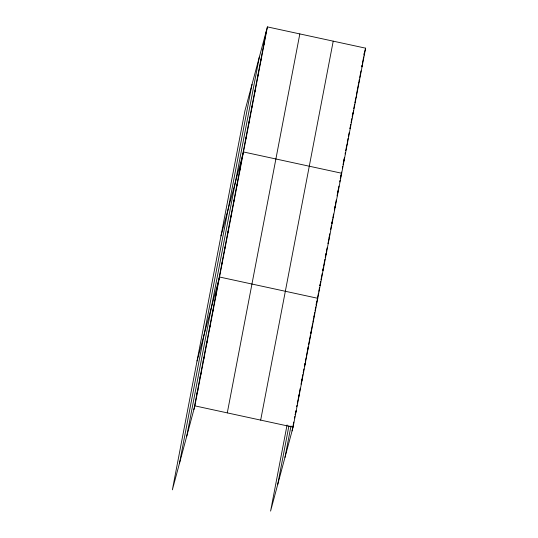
<?xml version="1.0" encoding="UTF-8"?>
<svg xmlns="http://www.w3.org/2000/svg" width="538" height="538" viewBox="0 0 538 538"><rect width="100%" height="100%" fill="white"/><g stroke="black" fill="none" stroke-linecap="round" stroke-linejoin="round"><path stroke-width="0.81" d="M179.47 463.359L252.013 84.399M186.773 436.096L259.316 57.136M193.862 409.64L266.404 30.673M267.42 26.9L244.918 110.862L172.375 489.822L194.877 405.86L267.42 26.9L365.625 48.178L293.082 427.138L270.58 511.1L287.077 424.933M227.285 412.881L299.827 33.921M260.674 420.117L333.217 41.157M277.675 484.637L288.926 425.854M284.979 457.374L290.991 425.968M292.067 430.911L293.768 422.054M294.535 418.026L294.844 416.419M295.92 410.783L295.154 414.805L296.162 411.032M296.694 406.755L297.003 405.141M297.312 403.534L298.079 399.505M298.852 395.484L299.162 393.87M299.471 392.263L300.238 388.234M301.011 384.206L301.32 382.599M301.475 381.792L302.86 374.542M303.17 372.935L303.936 368.907M305.019 363.271L304.4 366.492L305.416 362.713M305.328 361.657L306.095 357.629M306.404 356.022L307.332 351.186M308.254 346.358L307.487 350.386L308.496 346.606M308.563 344.744L310.413 335.08M310.722 333.473L312.571 323.809M312.881 322.201L313.654 318.173M313.957 316.559L314.73 312.538M315.039 310.924L315.806 306.895M316.115 305.288L316.734 302.067M317.205 299.599L318.469 293.015M318.778 291.367L319.565 287.258M319.881 285.611L320.668 281.495M320.984 279.854L322.249 273.27M323.351 267.514L322.719 270.802L323.728 267.03M323.661 265.866L324.925 259.282M325.241 257.635L325.551 255.994M326.028 253.526L325.712 255.167L326.721 251.394M326.337 251.878L327.131 247.762M327.918 243.653L329.713 235.765M329.021 237.89L329.807 233.774M330.594 229.665L331.381 225.55M332.484 219.793L331.697 223.902L332.706 220.129M332.8 218.146L333.587 214.03M334.374 209.921L334.69 208.273M334.844 207.453L335.161 205.805M335.477 204.158L336.263 200.042M337.05 195.933L338.94 186.061M339.727 181.945L340.043 180.297M340.359 178.656L340.675 177.009L340.258 178.562M340.83 176.188L341.617 172.073M342.403 167.957L342.719 166.309M343.036 164.668L344.293 158.085M345.08 153.969L345.396 152.328M345.712 150.68L346.499 146.565M347.286 142.456L348.073 138.34M348.389 136.692L349.175 132.577M349.962 128.468L350.749 124.352M351.065 122.704L351.852 118.595M352.168 116.948L352.484 115.3M352.955 112.832L352.639 114.48L353.654 110.707M353.742 108.723L354.529 104.607M354.845 102.96L355.631 98.844M356.418 94.735L358.308 84.863M359.102 80.747L359.411 79.099M359.727 77.459L360.991 70.875M361.778 66.759L362.094 65.111M362.404 63.471L363.668 56.887M363.984 55.239L364.609 51.951M263.412 46.308L264.427 42.529M260.419 61.937L261.434 58.165M257.426 77.573L258.442 73.793M254.434 93.202L255.449 89.429M251.441 108.837L252.456 105.058M248.448 124.466L249.464 120.694M245.456 140.102L246.471 136.322M220.984 235.92L243.479 151.958L341.684 173.236L340.877 176.256M239.477 171.366L240.486 167.587M236.485 186.995L237.493 183.223M233.492 202.631L234.501 198.852M230.499 218.26L231.508 214.487M227.507 233.895L228.516 230.116M224.514 249.524L225.523 245.752M221.521 265.16L222.53 261.381M197.042 360.978L219.538 277.016L317.743 298.294L316.109 304.4M215.442 296.895L216.458 293.123M212.362 313.002L213.371 309.229M209.282 329.108L210.291 325.335M206.195 345.214L207.204 341.442M203.115 361.321L204.124 357.548M200.028 377.427L201.044 373.654M196.948 393.534L197.957 389.761M363.984 54.284L365.625 48.178M361.818 66.826L362.632 63.807M358.624 83.215L359.64 79.442M355.833 98.091L356.647 95.071M350.056 128.602L350.662 126.336M346.654 145.744L347.669 141.971M343.668 161.373L344.676 157.6M337.682 192.638L338.691 188.865M334.892 207.52L335.699 204.501M319.928 285.678L320.735 282.658M313.856 317.42L314.663 314.4M310.769 333.526L311.576 330.507M301.522 381.839L302.329 378.819M298.234 398.698L299.249 394.926M194.877 405.86L293.082 427.138"/></g></svg>
